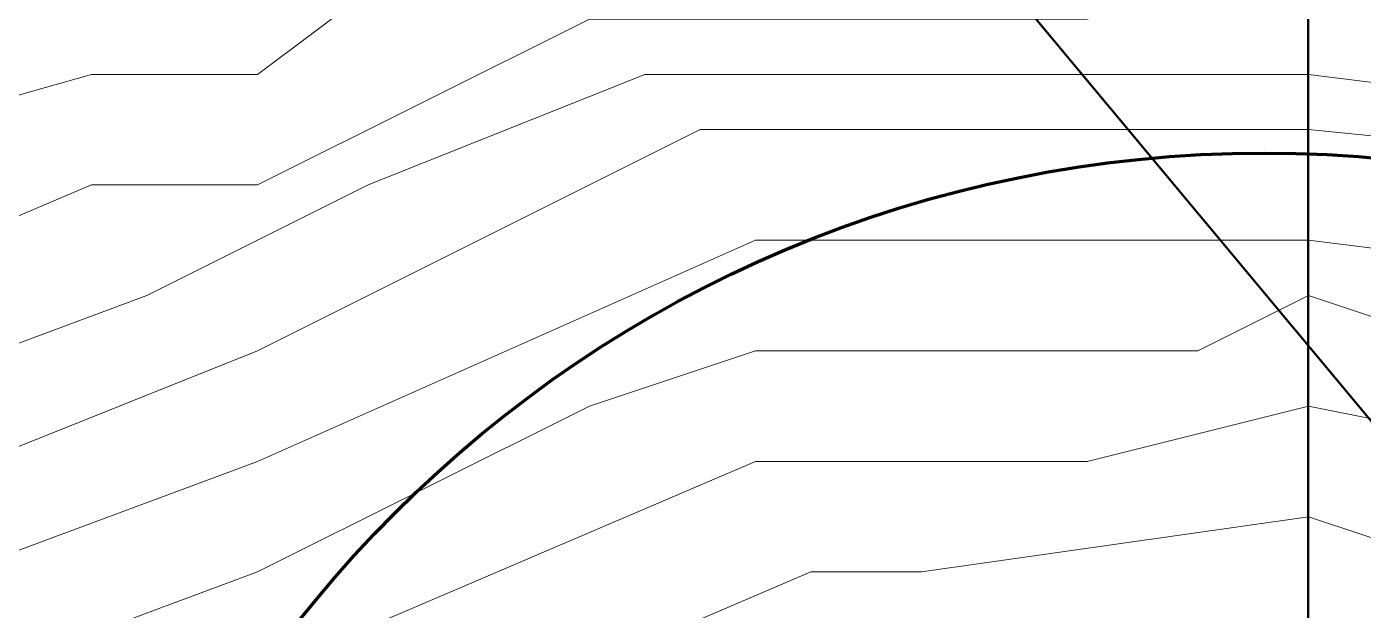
# Model space of a CAD drawing. Header units: millimetres. Extents: x 32551 to 59551, y -21458 to 15116.
# Drawn here: x 37998 to 38574, y 14102 to 14353 of the extents above; entities that cross this region are included whole.
import ezdxf

# ---------------------------------------------------------------- set-up
doc = ezdxf.new("R2010")
doc.units = ezdxf.units.MM
doc.layers.add('1ST', color=141, linetype='Continuous', lineweight=50, true_color=0x7debff)
doc.layers.add('4TH DETAILS', color=120, linetype='Continuous', lineweight=15, true_color=0x39ffb0)
doc.layers.add('GLOW-CYAN', color=141, linetype='Continuous', lineweight=100, true_color=0x7debff, transparency=0.8)
doc.layers.add('LAYOUT', color=141, linetype='Continuous', lineweight=50, true_color=0x7debff, plot=False)

msp = doc.modelspace()

# ---------------------------------------------------------------- linework, layer by layer
at = {"layer": '1ST', "color": 120, "true_color": 0x39ffb0}
msp.add_circle((38531.7, 13769.252), 529.701, dxfattribs=at)
at = {"layer": '4TH DETAILS'}
for points in [[(39219.977, 12711.404), (39148.441, 12926.013), (39196.132, 13092.93), (39196.132, 13188.312), (39243.823, 13379.075), (39291.513, 13545.992), (39291.513, 13641.374), (39315.359, 13832.136), (39267.668, 14022.899), (39267.668, 14070.59), (39243.823, 14094.435), (39053.06, 14285.198), (39003.966, 14309.044), (38956.276, 14332.889), (38789.358, 14404.425), (38550.904, 14404.425), (38431.678, 14380.58), (38312.451, 14380.58), (38193.224, 14404.425), (38097.843, 14332.889), (38026.307, 14332.889), (37857.986, 14285.198)], [(39172.287, 12759.095), (39124.596, 12926.013), (39148.441, 13045.239), (39172.287, 13140.621), (39172.287, 13236.002), (39196.132, 13379.075), (39243.823, 13545.992), (39267.668, 13593.683), (39243.823, 13617.528), (39291.513, 13832.136), (39243.823, 14022.899), (39219.977, 14046.745), (39124.596, 14165.971), (39003.966, 14261.353), (39003.966, 14285.198), (38789.358, 14356.734), (38693.977, 14356.734), (38550.904, 14380.58), (38455.523, 14356.734), (38240.915, 14356.734), (38097.843, 14285.198), (38026.307, 14285.198), (37857.986, 14213.662)], [(39124.596, 12806.786), (39076.905, 12926.013), (39100.75, 13021.394), (39124.596, 13140.621), (39124.596, 13259.848), (39148.441, 13379.075), (39196.132, 13545.992), (39196.132, 13593.683), (39243.823, 13712.91), (39267.668, 13832.136), (39243.823, 13903.672), (39172.287, 14046.745), (39100.75, 14142.126), (39003.966, 14213.662), (38980.121, 14237.508), (38884.74, 14285.198), (38789.358, 14309.044), (38741.667, 14309.044), (38550.904, 14332.889), (38264.76, 14332.889), (38145.533, 14285.198), (38050.152, 14237.508), (37857.986, 14165.971)], [(39076.905, 12854.477), (39053.06, 12926.013), (39076.905, 12973.703), (39076.905, 13307.538), (39100.75, 13379.075), (39124.596, 13498.301), (39196.132, 13784.446), (39219.977, 13832.136), (39148.441, 13951.363), (39124.596, 14046.745), (39076.905, 14118.281), (39003.966, 14165.971), (38932.43, 14189.817), (38789.358, 14285.198), (38550.904, 14309.044), (38288.606, 14309.044), (38097.843, 14213.662), (37978.616, 14165.971)], [(39053.06, 12687.559), (39027.812, 12926.013), (39053.06, 13140.621), (39053.06, 13379.075), (39076.905, 13426.765), (39076.905, 13593.683), (39124.596, 13689.064), (39148.441, 13832.136), (39100.75, 13903.672), (39100.75, 14046.745), (39053.06, 14094.435), (39003.966, 14118.281), (38908.585, 14165.971), (38789.358, 14213.662), (38741.667, 14237.508), (38550.904, 14261.353), (38312.451, 14261.353), (38097.843, 14165.971), (37905.677, 14094.435)], [(37905.677, 14046.745), (38097.843, 14118.281), (38240.915, 14189.817), (38312.451, 14213.662), (38503.214, 14213.662), (38550.904, 14237.508), (38693.977, 14189.817), (38789.358, 14165.971), (38860.894, 14118.281), (39003.966, 14070.59), (39027.812, 14070.59), (39053.06, 14046.745), (39076.905, 13879.827), (39100.75, 13832.136), (39027.812, 13617.528), (39027.812, 13593.683), (39003.966, 13498.301), (39003.966, 13140.621), (38980.121, 12949.858), (38980.121, 12926.013), (39003.966, 12711.404)], [(38145.533, 13593.683), (38145.533, 13641.374), (38050.152, 13784.446), (38026.307, 13832.136), (38050.152, 13999.054), (38050.152, 14046.745), (38145.533, 14094.435), (38312.451, 14165.971), (38455.523, 14165.971), (38550.904, 14189.817), (38670.131, 14165.971), (38789.358, 14118.281), (38813.203, 14094.435), (38956.276, 14046.745), (38980.121, 14022.899), (39003.966, 13903.672), (39027.812, 13832.136), (39003.966, 13784.446), (38956.276, 13593.683)], [(38217.069, 13593.683), (38217.069, 13712.91), (38145.533, 13832.136), (38145.533, 13999.054), (38169.379, 14046.745), (38336.296, 14118.281), (38383.987, 14118.281), (38550.904, 14142.126), (38622.441, 14118.281), (38789.358, 14046.745), (38813.203, 14046.745), (38932.43, 13951.363), (38956.276, 13832.136), (38956.276, 13760.6), (38908.585, 13593.683)]]:
    msp.add_lwpolyline(points, dxfattribs=at)
at = {"layer": 'GLOW-CYAN'}
msp.add_circle((38531.7, 13769.252), 529.701, dxfattribs=at)
at = {"layer": 'LAYOUT'}
for points in [[(37800.723, 15115.853), (41550.723, 10615.853)], [(38550.723, 6115.853), (38550.723, 15115.853)]]:
    msp.add_lwpolyline(points, dxfattribs=at)

doc.saveas('drawing.dxf')
